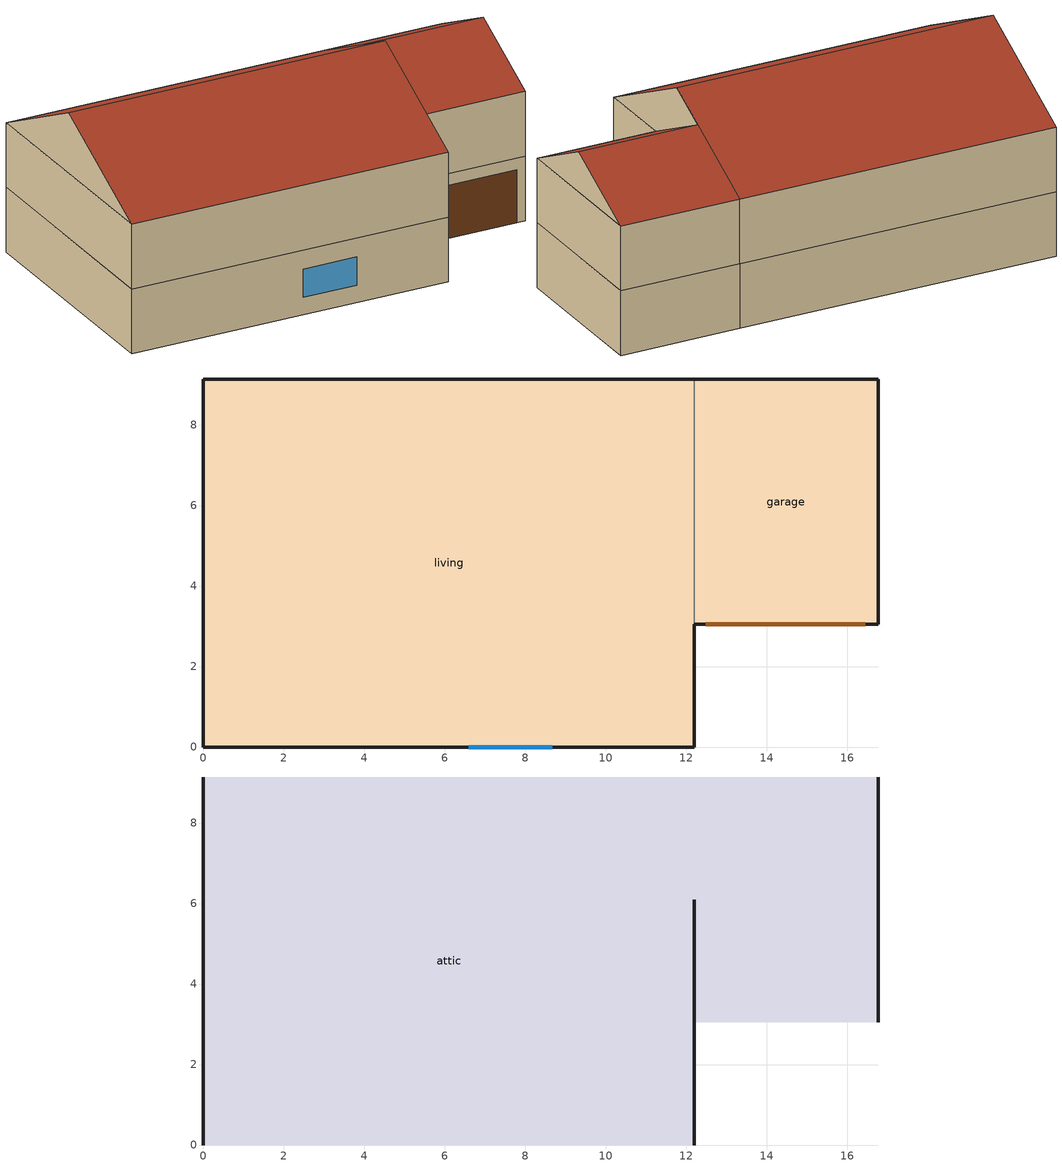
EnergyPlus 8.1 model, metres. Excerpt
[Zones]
garage
 floor ground (GrndUninsUnfinGrgFloor): 16.76,9.14 16.76,3.05 12.19,3.05 12.19,9.14 z0
 wall outside (ExtUninsUnfinWall): 12.19,3.05 16.76,3.05 16.76,9.14 12.19,9.14 z0:2.44
 wall to living (RevUnfinInsFinWall): 12.19,9.14 12.19,3.05 z0:2.44
 door (GarageDoors): 12.49,3.05 16.45,3.05 z0:2
living
 floor ground (Slab): 12.19,9.14 12.19,0 0,0 0,9.14 z0
 floor to garage (UnfinInsFinFloor): 16.76,9.14 16.76,3.05 12.19,3.05 12.19,9.14 z2.44
 floor adiabatic (FinUninsFinFloor): 12.19,9.14 12.19,0 0,0 0,9.14 z2.44
 wall outside (ExtInsFinWall): 12.19,9.14 0,9.14 0,0 12.19,0 12.19,3.05 16.76,3.05 16.76,9.14 12.19,9.14 z2.44:4.88; 12.19,9.14 0,9.14 0,0 12.19,0 12.19,3.05 z0:2.44
 window (Sub Surface 1-Glass): 6.6,0 8.67,0 z0.66:1.72
 ceiling adiabatic (RevFinUninsFinFloor): 12.19,0 12.19,9.14 0,9.14 0,0 z2.44
attic
 floor to living (FinInsUnfinUAFloor): 12.19,9.14 12.19,0 0,0 0,9.14 z4.88; 16.76,9.14 16.76,3.05 12.19,3.05 12.19,9.14 z4.88
 wall outside (ExtUninsUnfinWall): 12.19,4.57,7.16 12.19,0,4.88 12.19,3.05,4.88 12.19,6.1,6.4; 0,4.57,7.16 0,9.14,4.88 0,0,4.88; 16.76,6.1,6.4 16.76,3.05,4.88 16.76,9.14,4.88
 roof outside (UnfinInsExtRoof): 12.19,4.57,7.16 12.19,9.14,4.88 0,9.14,4.88 0,4.57,7.16; 0,4.57,7.16 0,0,4.88 12.19,0,4.88 12.19,4.57,7.16; 16.76,6.1,6.4 16.76,9.14,4.88 12.19,9.14,4.88 12.19,6.1,6.4; 12.19,6.1,6.4 12.19,3.05,4.88 16.76,3.05,4.88 16.76,6.1,6.4
[Building]
simple residential geometry
[Site:Location]
Site 1: Latitude {deg}=39.74; Longitude {deg}=-105.18; Time Zone {hr}=-7; Elevation {m}=1829
[SizingPeriod:DesignDay] Day of Month=21; Dry-Bulb Temperature Range Modifier Type=DefaultMultipliers; Barometric Pressure {Pa}=81198; Rain Indicator=No; Snow Indicator=No; Daylight Saving Time Indicator=No
Name | Month | Day Type | Maximum Dry-Bulb Temperature {C} | Daily Dry-Bulb Temperature Range {deltaC} | Humidity Condition Type | Wetbulb or DewPoint at Maximum Dry-Bulb {C} | Wind Speed {m/s} | Wind Direction {deg} | Solar Model Indicator | ASHRAE Clear Sky Optical Depth for Beam Irradiance (taub) | ASHRAE Clear Sky Optical Depth for Diffuse Irradiance (taud) | Enthalpy at Maximum Dry-Bulb {J/kg} | Sky Clearness
Denver Centennial  Golden   N Ann Clg .4% Condns DB=>MWB | 7 | SummerDesignDay | 33 | 15.2 | Wetbulb | 15.7 | 4.9 | 0 | ASHRAETau | 0.424 | 2.025
Denver Centennial  Golden   N Ann Clg .4% Condns DP=>MDB | 7 | SummerDesignDay | 20.2 | 15.2 | Dewpoint | 16.1 | 4.9 | 0 | ASHRAETau | 0.424 | 2.025
Denver Centennial  Golden   N Ann Clg .4% Condns Enth=>MDB | 7 | SummerDesignDay | 27.3 | 15.2 | Enthalpy |  | 4.9 | 0 | ASHRAETau | 0.424 | 2.025 | 59700
Denver Centennial  Golden   N Ann Clg .4% Condns WB=>MDB | 7 | SummerDesignDay | 27.3 | 15.2 | Wetbulb | 18.4 | 4.9 | 0 | ASHRAETau | 0.424 | 2.025
Denver Centennial  Golden   N Ann Htg 99.6% Condns DB | 12 | WinterDesignDay | -18.8 | 0 | Wetbulb | -18.8 | 3 | 340 | ASHRAEClearSky |  |  |  | 0
Denver Centennial  Golden   N Ann Htg Wind 99.6% Condns WS=>MCDB | 12 | WinterDesignDay | 3.9 | 0 | Wetbulb | 3.9 | 12.2 | 340 | ASHRAEClearSky |  |  |  | 0
Denver Centennial  Golden   N Ann Hum_n 99.6% Condns DP=>MCDB | 12 | WinterDesignDay | -10.9 | 0 | Dewpoint | -21.6 | 3 | 340 | ASHRAEClearSky |  |  |  | 0
[Material]
Name | Roughness | Thickness {m} | Conductivity {W/m-K} | Density {kg/m3} | Specific Heat {J/kg-K} | Thermal Absorptance | Solar Absorptance | Visible Absorptance
AddforCTFCalc; Plywood-3_4in; Plywood-3_4in 1; Plywood-3_4in 2 | Rough | 0.01905 | 0.11544 | 512.591 | 1214.172 | 0.9 | 0.7 | 0.7
CarpetBareLayer; CarpetBareLayer 1 | Rough | 0.0127 | 0.0433377 | 54.4628 | 1339.776 | 0.9 | 0.9 | 0.7
Concrete-4in | Rough | 0.1016 | 1.3112 | 2242.58 | 837.36 | 0.9 | 0.7 | 0.7
ExteriorFinish | Rough | 0.009525 | 0.0901424 | 177.805 | 1046.7 | 0.9 | 0.3 | 0.3
ExteriorFinish 1 | Rough | 0.009525 | 0.0894213 | 177.805 | 1046.7 | 0.9 | 0.3 | 0.3
FloorMass; FloorMass 1 | Rough | 0.015875 | 0.11544 | 544.628 | 1214.172 | 0.9 | 0.6 | 0.7
GarageDoorMaterial | Smooth | 0.0633984 | 0.0873133 | 512.591 | 1214.172 | 0.9 | 0.7 | 0.7
GarageFurnitureMaterial | Rough | 0.1524 | 0.11544 | 640.739 | 1214.172 | 0.9 | 0.7 | 0.7
GypsumBoard-Ceiling; GypsumBoard-Ceiling 1 | Rough | 0.0254 | 0.160266 | 800.923 | 837.36 | 0.9 | 0.3 | 0.1
GypsumBoard-ExtWall | Rough | 0.0254 | 0.160266 | 800.923 | 837.36 | 0.9 | 0.5 | 0.1
IntFloorIns | Rough | 0.1397 | 1.90462 | 106.355 | 1151.63 | 0.9 | 0.7 | 0.7
IntWallIns | Rough | 0.0889 | 1.29846 | 128.864 | 1213.01 | 0.9 | 0.7 | 0.7
LivingFurnitureMaterial | Rough | 0.1524 | 0.11544 | 640.739 | 1214.172 | 0.9 | 0.6 | 0.1
Mat-Fic-Slab | Rough | 0.0254 | 0.0179307 | 40.0462 | 1214.172 | 0.9 | 0.7 | 0.7
PartitionWallMass; PartitionWallMass 1 | Rough | 0.0127 | 0.160266 | 800.923 | 837.36 | 0.9 | 0.5 | 0.1
Plywood-1_2in 1 | Rough | 0.0127 | 0.11544 | 512.591 | 1214.172 | 0.9 | 0.7 | 0.7
RoofingMaterial | Rough | 0.0094488 | 0.162689 | 1121.29 | 1465.38 | 0.91 | 0.85 | 0.85
SlabCarpetBareEquivalentMaterial | Rough | 0.0254 | 0.0866804 | 40.0462 | 1214.172 | 0.9 | 0.6 | 0.7
SlabMass | Rough | 0.1016 | 1.31247 | 2242.58 | 837.36 | 0.9 | 0.6 | 0.7
SlabSoil-12in; Soil-12in | Rough | 0.3048 | 1.73073 | 1842.12 | 418.68 | 0.9 | 0.7 | 0.7
StudandAirFloor | Rough | 0.0889 | 0.448724 | 67.468 | 1211.59 | 0.9 | 0.7 | 0.7
StudandAirWall; StudandAirWall 1 | Rough | 0.0889 | 0.4425 | 48.9212 | 1210.47 | 0.9 | 0.7 | 0.7
StudandCavity | Rough | 0.0889 | 1.24766 | 128.864 | 1213.01 | 0.9 | 0.7 | 0.7
UARoofIns | Rough | 0.18415 | 9.5252 | 36.7699 | 1209.11 | 0.9 | 0.7 | 0.7
[Material:NoMass]
Adiabatic: Roughness=Rough; Thermal Resistance {m2-K/W}=176.11; Thermal Absorptance=0.9; Solar Absorptance=0.7; Visible Absorptance=0.7
[WindowMaterial:Shade]
CoolingShade: Solar Transmittance=0.999; Solar Reflectance=0.00099; Visible Transmittance=0.999; Visible Reflectance=0.00099; Infrared Hemispherical Emissivity=1e-005; Infrared Transmittance=0.999; Thickness {m}=0.0001; Conductivity {W/m-K}=10000; Shade to Glass Distance {m}=0.001; Top Opening Multiplier=0; Bottom Opening Multiplier=0; Left-Side Opening Multiplier=0; Right-Side Opening Multiplier=0; Airflow Permeability=0
[WindowMaterial:SimpleGlazingSystem]
Sub Surface 1-Win: U-Factor {W/m2-K}=0.38; Solar Heat Gain Coefficient=0.308
[WindowProperty:ShadingControl]
WindowShadingControl: Shading Type=InteriorShade; Shading Control Type=OnIfScheduleAllows; Schedule=WindowShadingSchedule; Shading Control Is Scheduled=Yes; Glare Control Is Active=No; Shading Device Material=CoolingShade
[Construction]
ExtInsFinWall: ExteriorFinish, StudandCavity, GypsumBoard-ExtWall
ExtUninsUnfinWall: ExteriorFinish 1, Plywood-1_2in 1, StudandAirWall
FinInsUnfinUAFloor: GypsumBoard-Ceiling, AddforCTFCalc
FinUninsFinFloor: GypsumBoard-Ceiling 1, StudandAirFloor, Plywood-3_4in 1, FloorMass, CarpetBareLayer
FinUninsFinWall: PartitionWallMass 1, StudandAirWall 1, PartitionWallMass 1
GarageDoors: GarageDoorMaterial
GarageFurniture: GarageFurnitureMaterial
GrndUninsUnfinGrgFloor: Adiabatic, Soil-12in, Concrete-4in
LivingFurniture: LivingFurnitureMaterial
RevFinUninsFinFloor: CarpetBareLayer, FloorMass, Plywood-3_4in 1, StudandAirFloor, GypsumBoard-Ceiling 1
RevUnfinInsFinWall: PartitionWallMass, IntWallIns
Slab: Mat-Fic-Slab, SlabSoil-12in, SlabMass, SlabCarpetBareEquivalentMaterial
Sub Surface 1-Glass: Sub Surface 1-Win
UnfinInsExtRoof: RoofingMaterial, Plywood-3_4in, UARoofIns
UnfinInsFinFloor: IntFloorIns, Plywood-3_4in 2, FloorMass 1, CarpetBareLayer 1
[Zone]
Name | Part of Total Floor Area
attic; living | Yes
garage
[InternalMass]
Name | Construction | Zone | Surface Area {m2}
first floor garage GarageSpaceFurniture | GarageFurniture | garage | 2.78709
Space 1 LivingPartition | FinUninsFinWall | living | 111.484
Space 1 LivingSpaceFurniture | LivingFurniture | living | 44.5935
[ZoneInfiltration:FlowCoefficient]
Living Infiltration: Zone=living; Schedule=AlwaysOn; Flow Coefficient=1; Stack Coefficient=1; Pressure Exponent=1; Wind Coefficient=1; Shelter Factor=1
[ZoneVentilation:DesignFlowRate]
Natural Ventilation: Zone or ZoneList=living; Schedule=NatVent; Design Flow Rate Calculation Method=Flow/Zone; Design Flow Rate {m3/s}=0.001; Ventilation Type=Natural; Fan Pressure Rise {Pa}=0; Fan Total Efficiency=1; Constant Term Coefficient=1; Temperature Term Coefficient=0; Velocity Term Coefficient=0; Velocity Squared Term Coefficient=0
[EnergyManagementSystem:Sensor]
Name | Output:Variable or Output:Meter Index Key | Output:Variable or Output:Meter
Tout | living | Zone Outdoor Air Drybulb Temperature
Hout |  | Site Outdoor Air Enthalpy
Pbar |  | Site Outdoor Air Barometric Pressure
Tin | living | Zone Mean Air Temperature
TWin | living | Zone Mean Air Humidity Ratio
Wout |  | Site Outdoor Air Humidity Ratio
Vwind |  | Site Wind Speed
WH_sch | AlwaysOn | Schedule Value
Range_sch | RangeHood | Schedule Value
Bath_sch | BathExhaust | Schedule Value
Clothes_dryer_sch | ClothesDryerExhaust | Schedule Value
NVAvail | NatVent | Schedule Value
NVSP | NatVentTemp | Schedule Value
[EnergyManagementSystem:Actuator] Actuated Component Control Type=Air Exchange Flow Rate
Name | Actuated Component Unique | Actuated Component Type
NatVentFlow | Natural Ventilation | Zone Ventilation
InfilFlow | Living Infiltration | Zone Infiltration
[EnergyManagementSystem:Program]
InfiltrationProgram: Set Tdiff = Tin - Tout; Set DeltaT = @Abs Tdiff; Set c = 0.0843128399778796; Set Cs = 0.0740215631280975; Set Cw = 0.138955764532592; Set n = 0.67; Set sft = 0.5039400176752; Set Qn = (((c*Cs*(DeltaT^n))^2)+(((c*Cw)*((sft*Vwind)^(2*n)))^2))^0.5; Set Tdiff = Tin - Tout; Set DeltaT = @Abs Tdiff; Set QWH = WH_sch*0.0213838086548045; Set Qrange = Range_sch*0.04719474432; Set Qdryer = Clothes_dryer_sch*0.0; Set Qbath = Bath_sch*0.04719474432; Set QhpwhOut = 0; Set QhpwhIn = 0; Set QductsOut = DuctLeakExhaustFanEquivalent; Set QductsIn = DuctLeakSupplyFanEquivalent; Set Qout = QWH+Qrange+Qbath+Qdryer+QhpwhOut+QductsOut; Set Qin = QhpwhIn+QductsIn; Set Qu = @Abs (Qout - Qin); Set Qb = QWH + @Min Qout Qin; Set faneff_wh = 0.4719474432; Set WholeHouseFanPowerOverride= (QWH*300)/faneff_wh; Set faneff_sp = 0.4719474432; Set RangeHoodFanPowerOverride = (Qrange*300)/faneff_sp; Set BathExhaustFanPowerOverride = (Qbath*300)/faneff_sp; Set Infilflow = ((Qu^2) + (Qn^2))^0.5; Set Q_acctd_for_elsewhere = QhpwhOut + QhpwhIn + QductsOut + QductsIn; Set InfMechVent = Qb + Infilflow - Q_acctd_for_elsewhere
LocalWindSpeedProgram: Set VwindL = Vwind*0.559933352972444
NaturalVentilationProgram: Set Tdiff = Tin - Tout; Set DeltaT = @Abs Tdiff; Set Phiout = @RhFnTdbWPb Tout Wout Pbar; Set Hin = @HFnTdbRhPb Tin Phiin Pbar; Set NVArea = 11092.06555776; Set Cs = 0.000179260407789233; Set Cw = 0.000282172823793867; Set MaxNV = 3.02046363648; Set MaxHR = 0.0115; Set MaxRH = 0.7; Set SGNV = (NVAvail*NVArea)*((((Cs*DeltaT)+(Cw*(Vwind^2)))^0.5)/1000); If Wout < MaxHR && Phiout < MaxRH && Tin > NVSP; Set NVadj1 = (Tin - NVSP)/(Tin - Tout); Set NVadj2 = @Min NVadj1 1; Set NVadj3 = @Max NVadj2 0; Set NVadj = SGNV*NVadj3; Set NatVentFlow = @Min NVadj MaxNV; Else; Set NatVentFlow = 0; EndIf
[EnergyManagementSystem:OutputVariable] Type of Data in Variable=Averaged; Update Frequency=ZoneTimestep; Units=m3/s
Name | EMS Variable | EMS Program or Subroutine
Zone Infil/MechVent Flow Rate | InfMechVent | InfiltrationProgram
Whole House Fan Vent Flow Rate | QWH | InfiltrationProgram
Range Hood Fan Vent Flow Rate | Qrange | InfiltrationProgram
Bath Exhaust Fan Vent Flow Rate | Qbath | InfiltrationProgram
Clothes Dryer Exhaust Fan Vent Flow Rate | Qdryer | InfiltrationProgram
Local Wind Speed | VwindL | LocalWindSpeedProgram
Zone Natural Ventilation Flow Rate | NatVentFlow | NaturalVentilationProgram
[EnergyManagementSystem:ProgramCallingManager]
AirflowCalculator: BeginTimestepBeforePredictor; InfiltrationProgram; NaturalVentilationProgram; LocalWindSpeedProgram
[Schedule:Day:Interval]
Schedule Day 5: No, 24:00, 0
WindowShadingSchedule01d; WindowShadingSchedule02d; WindowShadingSchedule12d; WindowShadingScheduleWinter: No, 01:00, 0, 02:00, 0, 03:00, 0, 04:00, 0, 05:00, 0, 06:00, 0, 07:00, 0, 08:00, 0, 09:00, 0, 10:00, 0, 11:00, 0, 12:00, 0, 13:00, 0, 14:00, 0, 15:00, 0, 16:00, 0, 17:00, 0, 18:00, 0, 19:00, 0, 20:00, 0, 21:00, 0, 22:00, 0, 23:00, 0, 24:00, 0
WindowShadingSchedule03d; WindowShadingSchedule04d; WindowShadingSchedule05d; WindowShadingSchedule06d; WindowShadingSchedule07d; WindowShadingSchedule08d; WindowShadingSchedule09d; WindowShadingSchedule10d; WindowShadingSchedule11d; WindowShadingScheduleSummer: No, 01:00, 1, 02:00, 1, 03:00, 1, 04:00, 1, 05:00, 1, 06:00, 1, 07:00, 1, 08:00, 1, 09:00, 1, 10:00, 1, 11:00, 1, 12:00, 1, 13:00, 1, 14:00, 1, 15:00, 1, 16:00, 1, 17:00, 1, 18:00, 1, 19:00, 1, 20:00, 1, 21:00, 1, 22:00, 1, 23:00, 1, 24:00, 1
[Schedule:Week:Daily]
Schedule:Week:Daily {c56b041b-b1a0-4b3c-8d22-d54e9fa304e7}: WindowShadingSchedule01d, WindowShadingSchedule01d, WindowShadingSchedule01d, WindowShadingSchedule01d, WindowShadingSchedule01d, WindowShadingSchedule01d, WindowShadingSchedule01d, Schedule Day 5, WindowShadingScheduleSummer, WindowShadingScheduleWinter, Schedule Day 5, Schedule Day 5
Schedule:Week:Daily {7903770a-9b27-4409-aa22-a6e5a53c8e3c}: WindowShadingSchedule01d, WindowShadingSchedule01d, WindowShadingSchedule01d, WindowShadingSchedule02d, WindowShadingSchedule02d, WindowShadingSchedule02d, WindowShadingSchedule02d, Schedule Day 5, WindowShadingScheduleSummer, WindowShadingScheduleWinter, Schedule Day 5, Schedule Day 5
Schedule:Week:Daily {d1e75551-cdb4-4781-8765-f3ec0a71d755}: WindowShadingSchedule02d, WindowShadingSchedule02d, WindowShadingSchedule02d, WindowShadingSchedule02d, WindowShadingSchedule02d, WindowShadingSchedule02d, WindowShadingSchedule02d, Schedule Day 5, WindowShadingScheduleSummer, WindowShadingScheduleWinter, Schedule Day 5, Schedule Day 5
Schedule:Week:Daily {0f033a5d-4e0c-42eb-a1b9-772596ce6871}: WindowShadingSchedule02d, WindowShadingSchedule02d, WindowShadingSchedule02d, WindowShadingSchedule03d, WindowShadingSchedule03d, WindowShadingSchedule03d, WindowShadingSchedule03d, Schedule Day 5, WindowShadingScheduleSummer, WindowShadingScheduleWinter, Schedule Day 5, Schedule Day 5
Schedule:Week:Daily {5726e0d3-d35b-407d-82bf-a538c374a872}: WindowShadingSchedule03d, WindowShadingSchedule03d, WindowShadingSchedule03d, WindowShadingSchedule03d, WindowShadingSchedule03d, WindowShadingSchedule03d, WindowShadingSchedule03d, Schedule Day 5, WindowShadingScheduleSummer, WindowShadingScheduleWinter, Schedule Day 5, Schedule Day 5
Schedule:Week:Daily {8d26a4d4-74cd-45d8-a862-aa3bd3bcb8cb}: WindowShadingSchedule03d, WindowShadingSchedule03d, WindowShadingSchedule03d, WindowShadingSchedule03d, WindowShadingSchedule03d, WindowShadingSchedule03d, WindowShadingSchedule04d, Schedule Day 5, WindowShadingScheduleSummer, WindowShadingScheduleWinter, Schedule Day 5, Schedule Day 5
Schedule:Week:Daily {4e73336a-dbae-4ee8-9933-780dbef8b0a1}: WindowShadingSchedule04d, WindowShadingSchedule04d, WindowShadingSchedule04d, WindowShadingSchedule04d, WindowShadingSchedule04d, WindowShadingSchedule04d, WindowShadingSchedule04d, Schedule Day 5, WindowShadingScheduleSummer, WindowShadingScheduleWinter, Schedule Day 5, Schedule Day 5
Schedule:Week:Daily {f9915ae5-a25f-4f66-abeb-7d988ccd5117}: WindowShadingSchedule04d, WindowShadingSchedule05d, WindowShadingSchedule05d, WindowShadingSchedule05d, WindowShadingSchedule05d, WindowShadingSchedule05d, WindowShadingSchedule05d, Schedule Day 5, WindowShadingScheduleSummer, WindowShadingScheduleWinter, Schedule Day 5, Schedule Day 5
Schedule:Week:Daily {296664fa-4909-4c16-9a4c-e41774407b21}: WindowShadingSchedule05d, WindowShadingSchedule05d, WindowShadingSchedule05d, WindowShadingSchedule05d, WindowShadingSchedule05d, WindowShadingSchedule05d, WindowShadingSchedule05d, Schedule Day 5, WindowShadingScheduleSummer, WindowShadingScheduleWinter, Schedule Day 5, Schedule Day 5
Schedule:Week:Daily {bbef3912-eacd-4b6e-9bde-342040247a29}: WindowShadingSchedule05d, WindowShadingSchedule05d, WindowShadingSchedule05d, WindowShadingSchedule05d, WindowShadingSchedule06d, WindowShadingSchedule06d, WindowShadingSchedule06d, Schedule Day 5, WindowShadingScheduleSummer, WindowShadingScheduleWinter, Schedule Day 5, Schedule Day 5
Schedule:Week:Daily {666ed6ed-5417-4ab2-bbab-6a934c157189}: WindowShadingSchedule06d, WindowShadingSchedule06d, WindowShadingSchedule06d, WindowShadingSchedule06d, WindowShadingSchedule06d, WindowShadingSchedule06d, WindowShadingSchedule06d, Schedule Day 5, WindowShadingScheduleSummer, WindowShadingScheduleWinter, Schedule Day 5, Schedule Day 5
Schedule:Week:Daily {5acdeaf4-a0e7-4f88-b555-27e4db01dce5}: WindowShadingSchedule06d, WindowShadingSchedule06d, WindowShadingSchedule06d, WindowShadingSchedule06d, WindowShadingSchedule06d, WindowShadingSchedule06d, WindowShadingSchedule07d, Schedule Day 5, WindowShadingScheduleSummer, WindowShadingScheduleWinter, Schedule Day 5, Schedule Day 5
Schedule:Week:Daily {80c4ef40-2629-457f-b9ed-98f7d6a4b5a7}: WindowShadingSchedule07d, WindowShadingSchedule07d, WindowShadingSchedule07d, WindowShadingSchedule07d, WindowShadingSchedule07d, WindowShadingSchedule07d, WindowShadingSchedule07d, Schedule Day 5, WindowShadingScheduleSummer, WindowShadingScheduleWinter, Schedule Day 5, Schedule Day 5
Schedule:Week:Daily {618c181c-81bc-408b-8340-848a59d61a0c}: WindowShadingSchedule07d, WindowShadingSchedule07d, WindowShadingSchedule08d, WindowShadingSchedule08d, WindowShadingSchedule08d, WindowShadingSchedule08d, WindowShadingSchedule08d, Schedule Day 5, WindowShadingScheduleSummer, WindowShadingScheduleWinter, Schedule Day 5, Schedule Day 5
Schedule:Week:Daily {9e6f2f28-ff15-4ce6-9f26-3f3e49868a8b}: WindowShadingSchedule08d, WindowShadingSchedule08d, WindowShadingSchedule08d, WindowShadingSchedule08d, WindowShadingSchedule08d, WindowShadingSchedule08d, WindowShadingSchedule08d, Schedule Day 5, WindowShadingScheduleSummer, WindowShadingScheduleWinter, Schedule Day 5, Schedule Day 5
Schedule:Week:Daily {917abfaf-9126-4da7-a364-d815841db4f3}: WindowShadingSchedule08d, WindowShadingSchedule08d, WindowShadingSchedule08d, WindowShadingSchedule08d, WindowShadingSchedule08d, WindowShadingSchedule09d, WindowShadingSchedule09d, Schedule Day 5, WindowShadingScheduleSummer, WindowShadingScheduleWinter, Schedule Day 5, Schedule Day 5
Schedule:Week:Daily {39a0f6ba-5196-4757-8e79-bc1395e57d57}: WindowShadingSchedule09d, WindowShadingSchedule09d, WindowShadingSchedule09d, WindowShadingSchedule09d, WindowShadingSchedule09d, WindowShadingSchedule09d, WindowShadingSchedule09d, Schedule Day 5, WindowShadingScheduleSummer, WindowShadingScheduleWinter, Schedule Day 5, Schedule Day 5
Schedule:Week:Daily {89d771c3-dccc-4cd4-ba5a-eecdc4015be7}: WindowShadingSchedule10d, WindowShadingSchedule10d, WindowShadingSchedule10d, WindowShadingSchedule10d, WindowShadingSchedule10d, WindowShadingSchedule10d, WindowShadingSchedule10d, Schedule Day 5, WindowShadingScheduleSummer, WindowShadingScheduleWinter, Schedule Day 5, Schedule Day 5
Schedule:Week:Daily {26ad6d65-a246-442a-bb05-7f542ac76f20}: WindowShadingSchedule10d, WindowShadingSchedule10d, WindowShadingSchedule10d, WindowShadingSchedule11d, WindowShadingSchedule11d, WindowShadingSchedule11d, WindowShadingSchedule11d, Schedule Day 5, WindowShadingScheduleSummer, WindowShadingScheduleWinter, Schedule Day 5, Schedule Day 5
Schedule:Week:Daily {580cb542-7b93-4eb0-9058-fda3943f52af}: WindowShadingSchedule11d, WindowShadingSchedule11d, WindowShadingSchedule11d, WindowShadingSchedule11d, WindowShadingSchedule11d, WindowShadingSchedule11d, WindowShadingSchedule11d, Schedule Day 5, WindowShadingScheduleSummer, WindowShadingScheduleWinter, Schedule Day 5, Schedule Day 5
Schedule:Week:Daily {af44d00d-e9a2-42db-a7dc-7c86685135e8}: WindowShadingSchedule11d, WindowShadingSchedule11d, WindowShadingSchedule11d, WindowShadingSchedule11d, WindowShadingSchedule11d, WindowShadingSchedule12d, WindowShadingSchedule12d, Schedule Day 5, WindowShadingScheduleSummer, WindowShadingScheduleWinter, Schedule Day 5, Schedule Day 5
Schedule:Week:Daily {a4062489-7c54-456e-8a32-6db648afac28}: WindowShadingSchedule12d, WindowShadingSchedule12d, WindowShadingSchedule12d, WindowShadingSchedule12d, WindowShadingSchedule12d, WindowShadingSchedule12d, WindowShadingSchedule12d, Schedule Day 5, WindowShadingScheduleSummer, WindowShadingScheduleWinter, Schedule Day 5, Schedule Day 5
[Schedule:Year]
WindowShadingSchedule: Schedule:Week:Daily {c56b041b-b1a0-4b3c-8d22-d54e9fa304e7}, 1, 1, 1, 28, Schedule:Week:Daily {7903770a-9b27-4409-aa22-a6e5a53c8e3c}, 1, 29, 2, 4, Schedule:Week:Daily {d1e75551-cdb4-4781-8765-f3ec0a71d755}, 2, 5, 2, 25, Schedule:Week:Daily {0f033a5d-4e0c-42eb-a1b9-772596ce6871}, 2, 26, 3, 4, Schedule:Week:Daily {5726e0d3-d35b-407d-82bf-a538c374a872}, 3, 5, 3, 25, Schedule:Week:Daily {8d26a4d4-74cd-45d8-a862-aa3bd3bcb8cb}, 3, 26, 4, 1, Schedule:Week:Daily {4e73336a-dbae-4ee8-9933-780dbef8b0a1}, 4, 2, 4, 29, Schedule:Week:Daily {f9915ae5-a25f-4f66-abeb-7d988ccd5117}, 4, 30, 5, 6, Schedule:Week:Daily {296664fa-4909-4c16-9a4c-e41774407b21}, 5, 7, 5, 27, Schedule:Week:Daily {bbef3912-eacd-4b6e-9bde-342040247a29}, 5, 28, 6, 3, Schedule:Week:Daily {666ed6ed-5417-4ab2-bbab-6a934c157189}, 6, 4, 6, 24, Schedule:Week:Daily {5acdeaf4-a0e7-4f88-b555-27e4db01dce5}, 6, 25, 7, 1, Schedule:Week:Daily {80c4ef40-2629-457f-b9ed-98f7d6a4b5a7}, 7, 2, 7, 29, Schedule:Week:Daily {618c181c-81bc-408b-8340-848a59d61a0c}, 7, 30, 8, 5, Schedule:Week:Daily {9e6f2f28-ff15-4ce6-9f26-3f3e49868a8b}, 8, 6, 8, 26, Schedule:Week:Daily {917abfaf-9126-4da7-a364-d815841db4f3}, 8, 27, 9, 2, Schedule:Week:Daily {39a0f6ba-5196-4757-8e79-bc1395e57d57}, 9, 3, 9, 30, Schedule:Week:Daily {89d771c3-dccc-4cd4-ba5a-eecdc4015be7}, 10, 1, 10, 28, Schedule:Week:Daily {26ad6d65-a246-442a-bb05-7f542ac76f20}, 10, 29, 11, 4, Schedule:Week:Daily {580cb542-7b93-4eb0-9058-fda3943f52af}, 11, 5, 11, 25, Schedule:Week:Daily {af44d00d-e9a2-42db-a7dc-7c86685135e8}, 11, 26, 12, 2, Schedule:Week:Daily {a4062489-7c54-456e-8a32-6db648afac28}, 12, 3, 12, 31
BathExhaust: BathExhaustWk, 1, 1, 12, 31
ClothesDryerExhaust: ClothesDryerExhaustWk, 1, 1, 12, 31
RangeHood: RangeHoodWk, 1, 1, 12, 31
NatVent: NatVent-Week, 1, 1, 1, 31, NatVent-Week, 2, 1, 2, 28, NatVent-Week, 3, 1, 3, 31, NatVent-Week, 4, 1, 4, 30, NatVent-Week, 5, 1, 5, 31, NatVent-Week, 6, 1, 6, 30, NatVent-Week, 7, 1, 7, 31, NatVent-Week, 8, 1, 8, 31, NatVent-Week, 9, 1, 9, 30, NatVent-Week, 10, 1, 10, 31, NatVent-Week, 11, 1, 11, 30, NatVent-Week, 12, 1, 12, 31
NatVentTemp: NatVentHtgSsnTempWeek, 1, 1, 1, 31, NatVentHtgSsnTempWeek, 2, 1, 2, 28, NatVentHtgSsnTempWeek, 3, 1, 3, 31, NatVentHtgSsnTempWeek, 4, 1, 4, 30, NatVentHtgSsnTempWeek, 5, 1, 5, 31, NatVentOvlpSsnTempWeek, 6, 1, 6, 30, NatVentOvlpSsnTempWeek, 7, 1, 7, 31, NatVentClgSsnTempWeek, 8, 1, 8, 31, NatVentOvlpSsnTempWeek, 9, 1, 9, 30, NatVentHtgSsnTempWeek, 10, 1, 10, 31, NatVentHtgSsnTempWeek, 11, 1, 11, 30, NatVentHtgSsnTempWeek, 12, 1, 12, 31
[Schedule:Constant]
AlwaysOn: Hourly Value=1
[Schedule:Day:Hourly]
BathExhaustDay: 0, 0, 0, 0, 0, 0, 1, 0, 0, 0, 0, 0, 0, 0, 0, 0, 0, 0, 0, 0, 0, 0, 0, 0
ClothesDryerExhaustDay: 0, 0, 0, 0, 0, 0, 0, 0, 0, 0, 1, 0, 0, 0, 0, 0, 0, 0, 0, 0, 0, 0, 0, 0
RangeHoodDay: 0, 0, 0, 0, 0, 0, 0, 0, 0, 0, 0, 0, 0, 0, 0, 0, 0, 1, 0, 0, 0, 0, 0, 0
NatVentOn-Day: 1, 1, 1, 1, 1, 1, 1, 1, 1, 1, 1, 1, 1, 1, 1, 1, 1, 1, 1, 1, 1, 1, 1, 1
NatVentOff-Day: 0, 0, 0, 0, 0, 0, 0, 0, 0, 0, 0, 0, 0, 0, 0, 0, 0, 0, 0, 0, 0, 0, 0, 0
NatVentHtgSsnTempWkDay; NatVentHtgSsnTempWkEnd: 23.8889, 23.8889, 23.8889, 23.8889, 23.8889, 23.8889, 23.8889, 23.8889, 23.8889, 23.8889, 23.8889, 23.8889, 23.8889, 23.8889, 23.8889, 23.8889, 23.8889, 23.8889, 23.8889, 23.8889, 23.8889, 23.8889, 23.8889, 23.8889
NatVentClgSsnTempWkDay; NatVentClgSsnTempWkEnd; NatVentOvlpSsnTempWkDay; NatVentOvlpSsnTempWkEnd: 22.2222, 22.2222, 22.2222, 22.2222, 22.2222, 22.2222, 22.2222, 22.2222, 22.2222, 22.2222, 22.2222, 22.2222, 22.2222, 22.2222, 22.2222, 22.2222, 22.2222, 22.2222, 22.2222, 22.2222, 22.2222, 22.2222, 22.2222, 22.2222
[Schedule:Week:Compact]
BathExhaustWk: For: Weekdays, BathExhaustDay, For: CustomDay1, BathExhaustDay, For: CustomDay2, BathExhaustDay, For: AllOtherDays, BathExhaustDay
ClothesDryerExhaustWk: For: Weekdays, ClothesDryerExhaustDay, For: CustomDay1, ClothesDryerExhaustDay, For: CustomDay2, ClothesDryerExhaustDay, For: AllOtherDays, ClothesDryerExhaustDay
RangeHoodWk: For: Weekdays, RangeHoodDay, For: CustomDay1, RangeHoodDay, For: CustomDay2, RangeHoodDay, For: AllOtherDays, RangeHoodDay
NatVent-Week: For: Weekdays, NatVentOn-Day, For: CustomDay1, NatVentOn-Day, For: CustomDay2, NatVentOn-Day, For: AllOtherDays, NatVentOff-Day
NatVentClgSsnTempWeek: For: Weekdays, NatVentClgSsnTempWkDay, For: CustomDay1, NatVentClgSsnTempWkDay, For: CustomDay2, NatVentClgSsnTempWkEnd, For: AllOtherDays, NatVentClgSsnTempWkEnd
NatVentHtgSsnTempWeek: For: Weekdays, NatVentHtgSsnTempWkDay, For: CustomDay1, NatVentHtgSsnTempWkDay, For: CustomDay2, NatVentHtgSsnTempWkEnd, For: AllOtherDays, NatVentHtgSsnTempWkEnd
NatVentOvlpSsnTempWeek: For: Weekdays, NatVentOvlpSsnTempWkDay, For: CustomDay1, NatVentOvlpSsnTempWkDay, For: CustomDay2, NatVentOvlpSsnTempWkEnd, For: AllOtherDays, NatVentOvlpSsnTempWkEnd
